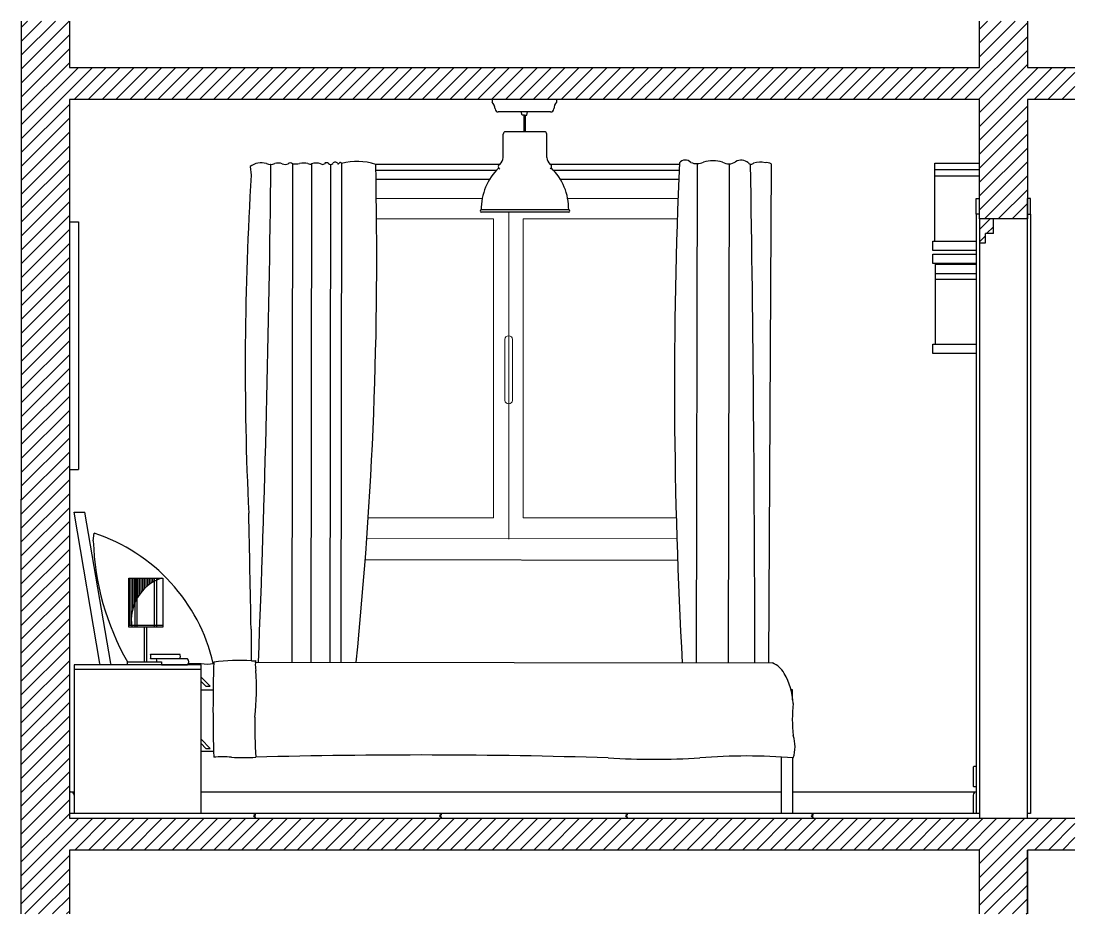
# Model space of a CAD drawing. Header units: millimetres. Extents: x 2770 to 4932, y 1592 to 2546.
# Drawn here: x 4592.1 to 4932.2, y 1592.1 to 1880.4 of the extents above; entities that cross this region are included whole.
import ezdxf

# ---------------------------------------------------------------- set-up
doc = ezdxf.new("R2010")
doc.units = ezdxf.units.MM
for name, color, linetype, lineweight in [('AA- arredo', 8, 'Continuous', 18), ('ARREDO SOTTILE', 4, 'Continuous', 25), ('ARREDO STRUTTURE', 3, 'Continuous', 25), ('elementi non sezionati', 8, 'Continuous', 18), ('linee non sezionate', 8, 'Continuous', 18), ('MURI', 7, 'Continuous', 25), ('PARQUET', 8, 'Continuous', 25), ('PORTE E FINESTRE', 6, 'Continuous', 25), ('PRESE', 2, 'Continuous', 25)]:
    doc.layers.add(name, color=color, linetype=linetype, lineweight=lineweight)

msp = doc.modelspace()

# ---------------------------------------------------------------- linework, layer by layer
at = {"layer": 'AA- arredo'}
msp.add_line((4609.1447, 1630.4806), (4609.1447, 1624.4802), dxfattribs=at)
at = {"layer": 'ARREDO SOTTILE'}
for p, q in [((4744.1394, 1855.0218), (4744.1394, 1854.2075)), ((4764.8972, 1855.0218), (4764.8972, 1854.2075)), ((4762.9748, 1851.0218), (4746.0619, 1851.0218)), ((4753.7719, 1850.0218), (4753.5275, 1851.0218)), ((4755.2647, 1850.0218), (4755.5091, 1851.0218)), ((4754.5183, 1850.0218), (4753.7719, 1850.0218)), ((4754.3183, 1850.0218), (4754.3183, 1844.6241)), ((4754.5183, 1850.0218), (4755.2647, 1850.0218)), ((4754.7183, 1850.0218), (4754.7183, 1844.6241)), ((4747.6762, 1836.2854), (4747.6762, 1843.8812)), ((4760.9829, 1844.6241), (4748.419, 1844.6241)), ((4761.7258, 1836.2854), (4761.7258, 1843.8812)), ((4672.7165, 1834.0873), (4672.5173, 1834.0873)), ((4679.7048, 1834.2941), (4679.4153, 1673.3976)), ((4685.846, 1834.3084), (4685.5564, 1673.3866)), ((4691.9545, 1834.1002), (4691.6652, 1673.3756)), ((4695.5083, 1834.331), (4695.4984, 1834.0873)), ((4695.5079, 1834.0873), (4695.4984, 1834.0873)), ((4695.5083, 1834.331), (4695.5043, 1832.0994)), ((4810.2792, 1834.3281), (4809.9892, 1673.1627)), ((4820.621, 1834.2586), (4820.331, 1673.144)), ((4834.1396, 1834.2308), (4833.2836, 1673.1207)), ((4887.0381, 1832.4075), (4887.0381, 1834.4659)), ((4887.0381, 1834.4659), (4901.3919, 1834.4659)), ((4666.0074, 1833.3633), (4666.3481, 1830.5739)), ((4695.5043, 1832.0994), (4695.2187, 1673.3692)), ((4887.0381, 1830.4113), (4887.0381, 1832.4075)), ((4887.0381, 1832.4075), (4901.3919, 1832.4075)), ((4887.0381, 1809.2664), (4887.0381, 1830.4113)), ((4887.0381, 1830.4113), (4901.3919, 1830.4113)), ((4768.8152, 1819.3669), (4740.5867, 1819.3669)), ((4768.8152, 1818.6241), (4740.5867, 1818.6241)), ((4607.6447, 1815.5518), (4610.6447, 1815.5518)), ((4610.6447, 1815.5518), (4610.6447, 1735.5518)), ((4887.1722, 1798.9108), (4887.1722, 1801.8466)), ((4887.1722, 1801.8466), (4900.3919, 1801.8466)), ((4887.1722, 1797.0305), (4887.1722, 1798.9108)), ((4887.1722, 1798.9108), (4900.3919, 1798.9108)), ((4887.1722, 1776.0561), (4887.1722, 1797.0305)), ((4887.1722, 1797.0305), (4900.3919, 1797.0305)), ((4607.6447, 1735.5518), (4610.6447, 1735.5518)), ((4615.3777, 1712.5257), (4615.6516, 1714.9894)), ((4626.848, 1684.666), (4626.848, 1700.4762)), ((4626.848, 1700.4762), (4637.8023, 1700.4762)), ((4628.8875, 1684.666), (4628.8875, 1700.4762)), ((4629.5749, 1684.666), (4629.5749, 1700.4762)), ((4635.1426, 1684.666), (4635.1426, 1700.4762)), ((4635.83, 1684.666), (4635.83, 1700.4762)), ((4637.8023, 1700.4762), (4637.8023, 1684.666)), ((4626.848, 1685.3171), (4637.8023, 1685.3171)), ((4637.8023, 1684.666), (4626.848, 1684.666)), ((4631.9252, 1673.5109), (4631.9252, 1684.666)), ((4632.603, 1673.5109), (4632.603, 1684.666)), ((4666.3155, 1683.9977), (4666.3155, 1673.8701)), ((4633.81, 1675.9802), (4643.2758, 1675.9802)), ((4645.81, 1674.4802), (4633.81, 1674.4802)), ((4645.81, 1674.4802), (4635.7758, 1674.4802)), ((4626.3746, 1673.5109), (4637.3779, 1673.5109)), ((4626.3746, 1672.4802), (4626.3746, 1673.5109)), ((4637.3779, 1673.5109), (4637.3779, 1672.4802)), ((4637.3779, 1672.4802), (4645.81, 1672.4802)), ((4646.0806, 1672.9802), (4650.1614, 1672.9802)), ((4654.0907, 1672.9802), (4654.2422, 1672.9802)), ((4667.8582, 1673.4184), (4834.5681, 1673.1184))]:
    msp.add_line(p, q, dxfattribs=at)
at = {"layer": 'ARREDO SOTTILE', "linetype": 'Continuous'}
for p, q in [((4627.0589, 1685.3171), (4627.0589, 1700.4762)), ((4627.5962, 1685.3171), (4627.5962, 1700.4762)), ((4628.1334, 1690.6612), (4628.1334, 1700.4762)), ((4628.6707, 1692.2638), (4628.6707, 1700.4762)), ((4629.208, 1693.4439), (4629.208, 1700.4762)), ((4629.7452, 1694.4034), (4629.7452, 1700.4762)), ((4630.2825, 1695.2189), (4630.2825, 1700.4762)), ((4630.8198, 1695.9295), (4630.8198, 1700.4762)), ((4631.3571, 1696.5584), (4631.3571, 1700.4762)), ((4631.8943, 1697.1206), (4631.8943, 1700.4762)), ((4632.4316, 1697.6266), (4632.4316, 1700.4762)), ((4632.9689, 1698.084), (4632.9689, 1700.4762)), ((4633.5061, 1698.4986), (4633.5061, 1700.4762)), ((4634.0434, 1698.8749), (4634.0434, 1700.4762)), ((4634.5807, 1699.2162), (4634.5807, 1700.4762)), ((4635.1179, 1699.5256), (4635.1179, 1700.4762))]:
    msp.add_line(p, q, dxfattribs=at)
at = {"layer": 'ARREDO SOTTILE'}
for centre, radius, start, end in [((4740.8979, 1851.552), 4.1904, 6.438102, 39.325298), ((4768.1388, 1851.552), 4.1904, 140.674702, 173.561898), ((4746.0619, 1852.0218), 1, 180, 270), ((4762.9748, 1852.0218), 1, 270, 0), ((4748.419, 1843.8812), 0.7429, 90, 180), ((4760.9829, 1843.8812), 0.7429, 0, 90), ((4669.5909, 1828.7485), 5.8427, 73.413513, 127.830447), ((-757.3009, 1890.6588), 5430.3121, 357.7072471, 359.4030975), ((4672.6169, 1837.7358), 3.6498, 248.152976, 291.063264), ((4675.0518, 1830.4317), 4.0567, 71.343506, 106.072341), ((4677.3039, 1836.6267), 2.5378, 247.908143, 293.198537), ((4679.0042, 1833.4774), 1.076, 49.375836, 130.624164), ((4680.7097, 1841.691), 7.4649, 262.263524, 279.742189), ((4683.3038, 1827.7454), 6.7216, 78.304904, 101.420402), ((4685.275, 1835.4882), 1.3107, 242.327432, 295.826175), ((4687.3053, 1828.8875), 5.6139, 74.204556, 105.066541), ((4689.3941, 1834.9099), 0.8364, 227.899072, 312.410734), ((4690.632, 1833.8121), 0.8274, 42.311359, 144.513492), ((4691.927, 1835.1012), 1.0013, 226.982148, 316.163296), ((4693.4486, 1833.9059), 0.9438, 34.904118, 147.888163), ((4694.4973, 1834.5614), 0.2979, 202.805791, 341.140409), ((4695.1346, 1834.3482), 0.3742, 357.366782, 161.781645), ((4700.6165, 1816.3743), 18.6691, 71.583998, 105.879592), ((3423.134, 1803.9886), 1283.7333, 354.1596665, 1.3434951), ((4746.9226, 1833.3411), 0.8278, 115.976192, 196.16942), ((4744.1998, 1836.6657), 3.4971, 312.448112, 353.756514), ((4765.2021, 1836.6657), 3.4971, 186.243486, 227.551888), ((4762.4793, 1833.3411), 0.8278, 343.83058, 64.023808), ((6412.681, 1763.0732), 1609.7247, 177.453548, 183.2016106), ((4806.4639, 1832.9464), 2.5274, 45.033031, 139.367243), ((4810.2012, 1839.2073), 4.8799, 246.4314, 295.400398), ((4815.3944, 1823.9306), 11.3021, 74.080187, 105.919813), ((4820.4889, 1838.1913), 3.935, 239.546537, 304.299508), ((4824.5104, 1832.1194), 3.3487, 46.580989, 122.597241), ((4827.693, 1835.2743), 1.1394, 219.357323, 315.876642), ((-6346.6272, 1657.9757), 11175.5512, 0.07768742, 0.90324189), ((4830.5417, 1828.3138), 6.493, 75.052646, 108.226142), ((4832.7615, 1832.161), 2.4865, 56.344309, 102.662389), ((5643.9454, 1768.768), 979.5491, 176.3824426, 182.7660015), ((4759.2028, 1819.6038), 18.6176, 134.200934, 180.729008), ((4746.8776, 1833.45), 0.8233, 204.347583, 247.212535), ((4762.5243, 1833.45), 0.8233, 292.787465, 335.652417), ((4750.1992, 1819.6038), 18.6176, 359.270992, 45.799066), ((4740.5867, 1818.9955), 0.3714, 90, 270), ((4768.8152, 1818.9955), 0.3714, 270, 90), ((-7612.3538, 1448.0276), 12280.9365, 1.10096832, 1.27596007), ((4597.6474, 1659.9245), 57.9335, 13.023791, 71.894187), ((4699.7243, 1715.2428), 84.3903, 181.845073, 209.637496), ((4642.0343, 1686.8922), 14.4027, 109.411912, 188.89149), ((4632.302, 1675.2302), 1.6842, 333.557036, 26.442964), ((4630.5473, 1673.4802), 5.3233, 0.330297, 10.827548), ((4642.0344, 1675.2302), 1.4504, 328.862313, 31.137687), ((4644.559, 1673.4802), 1.6016, 321.363125, 38.636875), ((4662.7235, 1611.1264), 62.8246, 86.594106, 97.746978), ((4666.9493, 1676.4815), 2.6872, 259.419598, 288.878935), ((4666.8594, 1673.6979), 0.9892, 328.112108, 14.098996), ((4652.1639, 1681.4853), 8.7377, 256.751014, 283.248986), ((5128.5045, 1658.0331), 474.4979, 178.146828, 181.853172), ((4587.5874, 1664.8252), 80.472, 353.448061, 4.196059), ((4675.2579, 1672.3835), 7.6, 174.019766, 193.048064), ((4832.1419, 1666.6085), 6.9473, 26.951857, 69.560029), ((4821.3473, 1659.4098), 19.8908, 1.923411, 31.346946), ((4893.0485, 1655.21), 52.0497, 174.63418, 186.133572), ((4808.2706, 1652.5286), 140.7712, 178.732257, 184.008266), ((4830.2117, 1646.0542), 11.6532, 341.973357, 17.966099), ((4721.024, -336.2687), 1979.6718, 88.2473345, 91.5393338), ((4826.1727, 1461.6418), 181.4373, 85.219669, 94.743769), ((4656.9556, 1609.6348), 33.1639, 84.820547, 94.671077), ((4663.6829, 1709.4369), 66.8779, 266.799785, 273.566939), ((4796.5263, 1882.1292), 240.1184, 266.429458, 273.49587)]:
    msp.add_arc(centre, radius, start, end, dxfattribs=at)
at = {"layer": 'ARREDO STRUTTURE'}
for p, q in [((4746.5624, 1834.0873), (4706.5144, 1834.0873)), ((4804.5316, 1834.0873), (4762.8396, 1834.0873)), ((4745.4015, 1832.0994), (4706.5108, 1832.0994)), ((4804.4849, 1832.0994), (4764.0004, 1832.0994)), ((4886.3919, 1806.2664), (4886.3919, 1809.2664)), ((4886.3919, 1809.2664), (4900.3919, 1809.2664)), ((4900.3919, 1806.2664), (4886.3919, 1806.2664)), ((4886.3919, 1802.0561), (4886.3919, 1805.0561)), ((4886.3919, 1805.0561), (4900.3919, 1805.0561)), ((4900.3919, 1802.0561), (4886.3919, 1802.0561)), ((4886.3919, 1773.0561), (4886.3919, 1776.0561)), ((4886.3919, 1776.0561), (4900.3919, 1776.0561)), ((4900.3919, 1773.0561), (4886.3919, 1773.0561)), ((4617.4828, 1672.8976), (4609.1447, 1721.7679)), ((4609.1447, 1721.7679), (4612.6447, 1721.7679)), ((4620.9828, 1672.8976), (4612.6447, 1721.7679)), ((4650.1447, 1672.4802), (4609.1447, 1672.4802)), ((4609.1447, 1672.4802), (4609.1447, 1624.4802)), ((4650.1447, 1670.9802), (4609.1447, 1670.9802)), ((4650.1447, 1624.4802), (4650.1447, 1672.4802)), ((4653.1447, 1665.5802), (4650.1447, 1668.5802)), ((4651.7305, 1665.5802), (4650.1447, 1667.166)), ((4650.1447, 1664.4802), (4654.0505, 1664.4802)), ((4651.7305, 1665.5802), (4653.1447, 1665.5802)), ((4841.0541, 1664.4802), (4840.581, 1664.4802)), ((4841.0541, 1661.1608), (4841.0541, 1664.4802)), ((4653.1447, 1645.5302), (4650.1447, 1648.4802)), ((4651.7305, 1645.5302), (4650.1447, 1647.116)), ((4650.1447, 1645.5302), (4650.1447, 1645.5302)), ((4654.2003, 1644.4802), (4650.1447, 1644.4802)), ((4651.7305, 1645.5302), (4653.1447, 1645.5302)), ((4837.5541, 1624.4802), (4837.5541, 1642.6068)), ((4841.0541, 1642.4678), (4841.0541, 1624.4802))]:
    msp.add_line(p, q, dxfattribs=at)
at = {"layer": 'elementi non sezionati'}
for centre in [(4612.5541, 1672.0567), (4616.0541, 1672.0567)]:
    msp.add_arc(centre, 5, 4.858576, 9.682402, dxfattribs=at)
at = {"layer": 'linee non sezionate'}
msp.add_line((4609.1447, 1624.4802), (4650.1447, 1624.4802), dxfattribs=at)
at = {"layer": 'MURI', "ltscale": 0.4}
for p, q in [((4592.179, 1865.358), (4592.179, 1880.358)), ((4607.6447, 1880.3576), (4607.6447, 1865.3576)), ((4901.3919, 1865.3498), (4901.3919, 1880.3498)), ((4916.8586, 1880.3494), (4916.8584, 1865.3494)), ((4592.1781, 1829.2441), (4592.179, 1865.358)), ((4607.6447, 1865.3576), (4901.3919, 1865.3498)), ((4916.8584, 1865.3494), (4932.215, 1865.3498)), ((4901.3919, 1855.0218), (4607.6447, 1855.0218)), ((4607.6447, 1855.0218), (4607.6447, 1829.2441)), ((4901.3919, 1829.2441), (4901.3919, 1855.0218)), ((4932.215, 1855.0218), (4916.8585, 1855.0218)), ((4916.8585, 1855.0218), (4916.8586, 1829.2441)), ((4592.0586, 1623.0218), (4592.1781, 1829.2441)), ((4607.6447, 1829.2441), (4607.6447, 1623.0218)), ((4901.3919, 1823.0218), (4901.3919, 1829.2441)), ((4916.8586, 1829.2441), (4916.8586, 1823.0218)), ((4901.3919, 1816.5218), (4901.3919, 1823.0218)), ((4916.8586, 1816.5218), (4916.8586, 1823.0218)), ((4916.8586, 1823.0218), (4916.8586, 1816.5218)), ((4901.3919, 1816.5218), (4901.3919, 1623.0218)), ((4916.8586, 1816.5218), (4901.3919, 1816.5218)), ((4916.8586, 1623.0218), (4916.8586, 1816.5218)), ((4592.0586, 1592.0885), (4592.0586, 1623.0218)), ((4607.6447, 1623.0218), (4916.8586, 1623.0218)), ((4916.8586, 1623.0218), (4932.215, 1623.0218)), ((4901.3919, 1612.7107), (4607.6447, 1612.7107)), ((4607.6447, 1612.7107), (4607.6447, 1592.0885)), ((4901.3919, 1592.0885), (4901.3919, 1612.7107)), ((4932.215, 1612.7107), (4916.8586, 1612.7107))]:
    msp.add_line(p, q, dxfattribs=at)
at = {"layer": 'MURI', "linetype": 'Continuous', "ltscale": 0.4}
for p, q in [((4592.179, 1878.3976), (4594.1394, 1880.3579)), ((4592.179, 1873.9075), (4598.6294, 1880.3578)), ((4592.179, 1869.4173), (4603.1194, 1880.3577)), ((4592.179, 1864.9272), (4607.6094, 1880.3576)), ((4892.0925, 1855.0218), (4916.8586, 1879.7879)), ((4901.3919, 1877.7916), (4903.95, 1880.3497)), ((4901.3919, 1873.3015), (4908.44, 1880.3496)), ((4901.3919, 1868.8114), (4912.93, 1880.3495)), ((4592.1789, 1860.437), (4607.6447, 1875.9028)), ((4896.5826, 1855.0218), (4916.8585, 1875.2977)), ((4592.1788, 1855.9467), (4607.6447, 1871.4127)), ((4901.0728, 1855.0218), (4916.8585, 1870.8076)), ((4592.1784, 1842.476), (4615.0598, 1865.3574)), ((4592.1785, 1846.9662), (4610.5698, 1865.3575)), ((4592.1787, 1851.4565), (4607.6447, 1866.9225)), ((4609.2144, 1855.0218), (4619.5498, 1865.3572)), ((4613.7046, 1855.0218), (4624.0398, 1865.3571)), ((4618.1947, 1855.0218), (4628.5299, 1865.357)), ((4622.6848, 1855.0218), (4633.0199, 1865.3569)), ((4627.1749, 1855.0218), (4637.5099, 1865.3568)), ((4631.6651, 1855.0218), (4641.9999, 1865.3566)), ((4636.1552, 1855.0218), (4646.4899, 1865.3565)), ((4640.6453, 1855.0218), (4650.9799, 1865.3564)), ((4645.1355, 1855.0218), (4655.4699, 1865.3563)), ((4649.6256, 1855.0218), (4659.9599, 1865.3562)), ((4654.1157, 1855.0218), (4664.4499, 1865.3561)), ((4658.6058, 1855.0218), (4668.9399, 1865.3559)), ((4663.096, 1855.0218), (4673.4299, 1865.3558)), ((4667.5861, 1855.0218), (4677.9199, 1865.3557)), ((4672.0762, 1855.0218), (4682.41, 1865.3556)), ((4676.5664, 1855.0218), (4686.9, 1865.3555)), ((4681.0565, 1855.0218), (4691.39, 1865.3553)), ((4685.5466, 1855.0218), (4695.88, 1865.3552)), ((4690.0367, 1855.0218), (4700.37, 1865.3551)), ((4694.5269, 1855.0218), (4704.86, 1865.355)), ((4699.017, 1855.0218), (4709.35, 1865.3549)), ((4703.5071, 1855.0218), (4713.84, 1865.3547)), ((4707.9973, 1855.0218), (4718.33, 1865.3546)), ((4712.4874, 1855.0218), (4722.82, 1865.3545)), ((4716.9775, 1855.0218), (4727.31, 1865.3544)), ((4721.4676, 1855.0218), (4731.8001, 1865.3543)), ((4725.9578, 1855.0218), (4736.2901, 1865.3541)), ((4730.4479, 1855.0218), (4740.7801, 1865.354)), ((4734.938, 1855.0218), (4745.2701, 1865.3539)), ((4739.4282, 1855.0218), (4749.7601, 1865.3538)), ((4743.9183, 1855.0218), (4754.2501, 1865.3537)), ((4748.4084, 1855.0218), (4758.7401, 1865.3535)), ((4752.8985, 1855.0218), (4763.2301, 1865.3534)), ((4757.3887, 1855.0218), (4767.7201, 1865.3533)), ((4761.8788, 1855.0218), (4772.2101, 1865.3532)), ((4766.3689, 1855.0218), (4776.7001, 1865.3531)), ((4770.859, 1855.0218), (4781.1902, 1865.353)), ((4775.3492, 1855.0218), (4785.6802, 1865.3528)), ((4779.8393, 1855.0218), (4790.1702, 1865.3527)), ((4784.3294, 1855.0218), (4794.6602, 1865.3526)), ((4788.8196, 1855.0218), (4799.1502, 1865.3525)), ((4793.3097, 1855.0218), (4803.6402, 1865.3524)), ((4797.7998, 1855.0218), (4808.1302, 1865.3522)), ((4802.2899, 1855.0218), (4812.6202, 1865.3521)), ((4806.7801, 1855.0218), (4817.1102, 1865.352)), ((4811.2702, 1855.0218), (4821.6002, 1865.3519)), ((4815.7603, 1855.0218), (4826.0902, 1865.3518)), ((4820.2505, 1855.0218), (4830.5803, 1865.3516)), ((4824.7406, 1855.0218), (4835.0703, 1865.3515)), ((4829.2307, 1855.0218), (4839.5603, 1865.3514)), ((4833.7208, 1855.0218), (4844.0503, 1865.3513)), ((4838.211, 1855.0218), (4848.5403, 1865.3512)), ((4842.7011, 1855.0218), (4853.0303, 1865.351)), ((4847.1912, 1855.0218), (4857.5203, 1865.3509)), ((4851.6814, 1855.0218), (4862.0103, 1865.3508)), ((4856.1715, 1855.0218), (4866.5003, 1865.3507)), ((4860.6616, 1855.0218), (4870.9903, 1865.3506)), ((4865.1517, 1855.0218), (4875.4803, 1865.3505)), ((4869.6419, 1855.0218), (4879.9703, 1865.3503)), ((4874.132, 1855.0218), (4884.4604, 1865.3502)), ((4878.6221, 1855.0218), (4888.9504, 1865.3501)), ((4883.1122, 1855.0218), (4893.4404, 1865.35)), ((4887.6024, 1855.0218), (4897.9304, 1865.3499)), ((4901.3919, 1850.8509), (4916.8585, 1866.3174)), ((4901.3919, 1841.8706), (4924.8709, 1865.3496)), ((4901.3919, 1846.3607), (4920.3806, 1865.3494)), ((4919.0333, 1855.0218), (4929.3611, 1865.3497)), ((4923.5234, 1855.0218), (4932.215, 1863.7135)), ((4928.0135, 1855.0218), (4932.215, 1859.2233)), ((4592.1783, 1837.9857), (4607.6447, 1853.4521)), ((4901.3919, 1837.3805), (4916.8585, 1852.8471)), ((4592.1782, 1833.4955), (4607.6447, 1848.962)), ((4901.3919, 1832.8904), (4916.8585, 1848.357)), ((4592.1779, 1829.0051), (4607.6447, 1844.4719)), ((4901.3919, 1828.4002), (4916.8585, 1843.8668)), ((4592.1753, 1824.5124), (4607.6447, 1839.9818)), ((4901.3919, 1823.9101), (4916.8585, 1839.3767)), ((4592.1727, 1820.0196), (4607.6447, 1835.4916)), ((4901.3919, 1819.42), (4916.8586, 1834.8866)), ((4592.1701, 1815.5269), (4607.6447, 1831.0015)), ((4902.9839, 1816.5218), (4916.8586, 1830.3965)), ((4592.1675, 1811.0342), (4607.6447, 1826.5114)), ((4907.474, 1816.5218), (4916.8586, 1825.9064)), ((4592.1649, 1806.5414), (4607.6447, 1822.0213)), ((4911.9642, 1816.5218), (4916.8586, 1821.4162)), ((4592.1623, 1802.0487), (4607.6447, 1817.5311)), ((4916.4543, 1816.5218), (4916.8586, 1816.9261)), ((4592.1597, 1797.556), (4607.6447, 1813.041)), ((4592.1571, 1793.0632), (4607.6447, 1808.5509)), ((4592.1545, 1788.5705), (4607.6447, 1804.0607)), ((4592.1519, 1784.0778), (4607.6447, 1799.5706)), ((4592.1493, 1779.585), (4607.6447, 1795.0805)), ((4592.1467, 1775.0923), (4607.6447, 1790.5904)), ((4592.1441, 1770.5996), (4607.6447, 1786.1002)), ((4592.1415, 1766.1068), (4607.6447, 1781.6101)), ((4592.1389, 1761.6141), (4607.6447, 1777.12)), ((4592.1363, 1757.1214), (4607.6447, 1772.6298)), ((4592.1337, 1752.6287), (4607.6447, 1768.1397)), ((4592.1311, 1748.1359), (4607.6447, 1763.6496)), ((4592.1285, 1743.6432), (4607.6447, 1759.1595)), ((4592.1259, 1739.1505), (4607.6447, 1754.6693)), ((4592.1233, 1734.6577), (4607.6447, 1750.1792)), ((4592.1207, 1730.165), (4607.6447, 1745.6891)), ((4592.1181, 1725.6723), (4607.6447, 1741.1989)), ((4592.1154, 1721.1795), (4607.6447, 1736.7088)), ((4592.1128, 1716.6868), (4607.6447, 1732.2187)), ((4592.1102, 1712.1941), (4607.6447, 1727.7286)), ((4592.1076, 1707.7013), (4607.6447, 1723.2384)), ((4592.105, 1703.2086), (4607.6447, 1718.7483)), ((4592.1024, 1698.7159), (4607.6447, 1714.2582)), ((4592.0998, 1694.2231), (4607.6447, 1709.7681)), ((4592.0972, 1689.7304), (4607.6447, 1705.2779)), ((4592.0946, 1685.2377), (4607.6447, 1700.7878)), ((4592.092, 1680.7449), (4607.6447, 1696.2977)), ((4592.0894, 1676.2522), (4607.6447, 1691.8075)), ((4592.0868, 1671.7595), (4607.6447, 1687.3174)), ((4592.0842, 1667.2668), (4607.6447, 1682.8273)), ((4592.0816, 1662.774), (4607.6447, 1678.3372)), ((4592.079, 1658.2813), (4607.6447, 1673.847)), ((4592.0764, 1653.7886), (4607.6447, 1669.3569)), ((4592.0738, 1649.2958), (4607.6447, 1664.8668)), ((4592.0712, 1644.8031), (4607.6447, 1660.3766)), ((4592.0686, 1640.3104), (4607.6447, 1655.8865)), ((4592.066, 1635.8176), (4607.6447, 1651.3964)), ((4592.0634, 1631.3249), (4607.6447, 1646.9063)), ((4592.0608, 1626.8322), (4607.6447, 1642.4161)), ((4592.0586, 1622.3398), (4607.6447, 1637.926)), ((4592.0586, 1617.8497), (4607.6447, 1633.4359)), ((4592.0586, 1613.3596), (4607.6447, 1628.9457)), ((4592.0586, 1608.8694), (4607.6447, 1624.4556)), ((4592.0586, 1604.3793), (4610.7011, 1623.0218)), ((4592.0586, 1599.8892), (4615.1912, 1623.0218)), ((4609.3702, 1612.7107), (4619.6814, 1623.0218)), ((4613.8604, 1612.7107), (4624.1715, 1623.0218)), ((4618.3505, 1612.7107), (4628.6616, 1623.0218)), ((4622.8406, 1612.7107), (4633.1517, 1623.0218)), ((4627.3308, 1612.7107), (4637.6419, 1623.0218)), ((4631.8209, 1612.7107), (4642.132, 1623.0218)), ((4636.311, 1612.7107), (4646.6221, 1623.0218)), ((4640.8011, 1612.7107), (4651.1122, 1623.0218)), ((4645.2913, 1612.7107), (4655.6024, 1623.0218)), ((4649.7814, 1612.7107), (4660.0925, 1623.0218)), ((4654.2715, 1612.7107), (4664.5826, 1623.0218)), ((4658.7616, 1612.7107), (4669.0728, 1623.0218)), ((4663.2518, 1612.7107), (4673.5629, 1623.0218)), ((4667.7419, 1612.7107), (4678.053, 1623.0218)), ((4672.232, 1612.7107), (4682.5431, 1623.0218)), ((4676.7222, 1612.7107), (4687.0333, 1623.0218)), ((4681.2123, 1612.7107), (4691.5234, 1623.0218)), ((4685.7024, 1612.7107), (4696.0135, 1623.0218)), ((4690.1925, 1612.7107), (4700.5037, 1623.0218)), ((4694.6827, 1612.7107), (4704.9938, 1623.0218)), ((4699.1728, 1612.7107), (4709.4839, 1623.0218)), ((4703.6629, 1612.7107), (4713.974, 1623.0218)), ((4708.1531, 1612.7107), (4718.4642, 1623.0218)), ((4712.6432, 1612.7107), (4722.9543, 1623.0218)), ((4717.1333, 1612.7107), (4727.4444, 1623.0218)), ((4721.6234, 1612.7107), (4731.9346, 1623.0218)), ((4726.1136, 1612.7107), (4736.4247, 1623.0218)), ((4730.6037, 1612.7107), (4740.9148, 1623.0218)), ((4735.0938, 1612.7107), (4745.4049, 1623.0218)), ((4739.584, 1612.7107), (4749.8951, 1623.0218)), ((4744.0741, 1612.7107), (4754.3852, 1623.0218)), ((4748.5642, 1612.7107), (4758.8753, 1623.0218)), ((4753.0543, 1612.7107), (4763.3654, 1623.0218)), ((4757.5445, 1612.7107), (4767.8556, 1623.0218)), ((4762.0346, 1612.7107), (4772.3457, 1623.0218)), ((4766.5247, 1612.7107), (4776.8358, 1623.0218)), ((4771.0149, 1612.7107), (4781.326, 1623.0218)), ((4775.505, 1612.7107), (4785.8161, 1623.0218)), ((4779.9951, 1612.7107), (4790.3062, 1623.0218)), ((4784.4852, 1612.7107), (4794.7963, 1623.0218)), ((4788.9754, 1612.7107), (4799.2865, 1623.0218)), ((4793.4655, 1612.7107), (4803.7766, 1623.0218)), ((4797.9556, 1612.7107), (4808.2667, 1623.0218)), ((4802.4457, 1612.7107), (4812.7569, 1623.0218)), ((4806.9359, 1612.7107), (4817.247, 1623.0218)), ((4811.426, 1612.7107), (4821.7371, 1623.0218)), ((4815.9161, 1612.7107), (4826.2272, 1623.0218)), ((4820.4063, 1612.7107), (4830.7174, 1623.0218)), ((4824.8964, 1612.7107), (4835.2075, 1623.0218)), ((4829.3865, 1612.7107), (4839.6976, 1623.0218)), ((4833.8766, 1612.7107), (4844.1878, 1623.0218)), ((4838.3668, 1612.7107), (4848.6779, 1623.0218)), ((4842.8569, 1612.7107), (4853.168, 1623.0218)), ((4847.347, 1612.7107), (4857.6581, 1623.0218)), ((4851.8372, 1612.7107), (4862.1483, 1623.0218)), ((4856.3273, 1612.7107), (4866.6384, 1623.0218)), ((4860.8174, 1612.7107), (4871.1285, 1623.0218)), ((4865.3075, 1612.7107), (4875.6187, 1623.0218)), ((4869.7977, 1612.7107), (4880.1088, 1623.0218)), ((4874.2878, 1612.7107), (4884.5989, 1623.0218)), ((4878.7779, 1612.7107), (4889.089, 1623.0218)), ((4883.2681, 1612.7107), (4893.5792, 1623.0218)), ((4887.7582, 1612.7107), (4898.0693, 1623.0218)), ((4892.2483, 1612.7107), (4902.5594, 1623.0218)), ((4896.7384, 1612.7107), (4907.0495, 1623.0218)), ((4901.2286, 1612.7107), (4911.5397, 1623.0218)), ((4901.3919, 1608.3839), (4916.0298, 1623.0218)), ((4901.3919, 1603.8938), (4920.5199, 1623.0218)), ((4901.3919, 1599.4037), (4925.0101, 1623.0218)), ((4919.1891, 1612.7107), (4929.5002, 1623.0218)), ((4923.6792, 1612.7107), (4932.215, 1621.2465)), ((4928.1693, 1612.7107), (4932.215, 1616.7564)), ((4592.0586, 1595.3991), (4607.6447, 1610.9852)), ((4901.3919, 1594.9136), (4916.8586, 1610.3802)), ((4593.2381, 1592.0885), (4607.6447, 1606.4951)), ((4903.057, 1592.0885), (4916.8586, 1605.8901)), ((4597.7283, 1592.0885), (4607.6447, 1602.005)), ((4907.5471, 1592.0885), (4916.8586, 1601.4)), ((4602.2184, 1592.0885), (4607.6447, 1597.5148)), ((4912.0372, 1592.0885), (4916.8586, 1596.9098)), ((4606.7085, 1592.0885), (4607.6447, 1593.0247)), ((4916.5274, 1592.0885), (4916.8586, 1592.4197))]:
    msp.add_line(p, q, dxfattribs=at)
at = {"layer": 'MURI'}
for p, q in [((4592.0586, 1623.0218), (4592.0586, 1623.0218)), ((4916.8586, 1612.7107), (4916.8586, 1592.0885)), ((4916.8586, 1592.0885), (4916.8586, 1612.7107))]:
    msp.add_line(p, q, dxfattribs=at)
at = {"layer": 'PARQUET'}
for p, q in [((4667.6447, 1624.4802), (4607.6447, 1624.4802)), ((4667.4343, 1624.0114), (4667.6947, 1624.0114)), ((4667.4343, 1623.4906), (4667.6947, 1623.4906)), ((4667.6447, 1624.0635), (4667.4364, 1624.0635)), ((4667.6447, 1623.4385), (4667.4364, 1623.4385)), ((4667.6447, 1624.4802), (4667.6447, 1624.0635)), ((4667.6447, 1623.4385), (4667.6447, 1623.0218)), ((4727.6447, 1624.4802), (4667.6947, 1624.4802)), ((4667.6947, 1624.0114), (4667.6947, 1624.4802)), ((4667.6947, 1623.0218), (4667.6947, 1623.4906)), ((4727.4343, 1624.0114), (4727.6947, 1624.0114)), ((4727.4343, 1623.4906), (4727.6947, 1623.4906)), ((4727.6447, 1624.0635), (4727.4364, 1624.0635)), ((4727.6447, 1623.4385), (4727.4364, 1623.4385)), ((4727.6447, 1624.4802), (4727.6447, 1624.0635)), ((4727.6447, 1623.4385), (4727.6447, 1623.0218)), ((4787.6447, 1624.4802), (4727.6947, 1624.4802)), ((4727.6947, 1624.0114), (4727.6947, 1624.4802)), ((4727.6947, 1623.0218), (4727.6947, 1623.4906)), ((4787.4343, 1624.0114), (4787.6947, 1624.0114)), ((4787.4343, 1623.4906), (4787.6947, 1623.4906)), ((4787.6447, 1624.0635), (4787.4364, 1624.0635)), ((4787.6447, 1623.4385), (4787.4364, 1623.4385)), ((4787.6447, 1624.4802), (4787.6447, 1624.0635)), ((4787.6447, 1623.4385), (4787.6447, 1623.0218)), ((4847.6446, 1624.4802), (4787.6947, 1624.4802)), ((4787.6947, 1624.0114), (4787.6947, 1624.4802)), ((4787.6947, 1623.0218), (4787.6947, 1623.4906)), ((4847.4343, 1624.0114), (4847.6947, 1624.0114)), ((4847.4343, 1623.4906), (4847.6947, 1623.4906)), ((4847.6447, 1624.0635), (4847.4364, 1624.0635)), ((4847.6447, 1623.4385), (4847.4364, 1623.4385)), ((4847.6446, 1624.4802), (4847.6447, 1624.0635)), ((4847.6447, 1623.4385), (4847.6447, 1623.0218)), ((4847.6947, 1624.0114), (4847.6947, 1624.4802)), ((4901.3919, 1624.4802), (4847.6947, 1624.4802)), ((4847.6947, 1623.0218), (4847.6947, 1623.4906))]:
    msp.add_line(p, q, dxfattribs=at)
for centre, radius in [((4667.4364, 1623.751), 0.3125), ((4667.4343, 1623.751), 0.2604), ((4727.4364, 1623.751), 0.3125), ((4727.4343, 1623.751), 0.2604), ((4787.4364, 1623.751), 0.3125), ((4787.4343, 1623.751), 0.2604), ((4847.4364, 1623.751), 0.3125), ((4847.4343, 1623.751), 0.2604)]:
    msp.add_arc(centre, radius, 90, 270, dxfattribs=at)
at = {"layer": 'PORTE E FINESTRE'}
for p, q in [((4743.2754, 1829.2441), (4706.5056, 1829.2441)), ((4804.3168, 1829.2441), (4766.1265, 1829.2441)), ((4900.3919, 1818.0218), (4900.3919, 1823.0218)), ((4900.3919, 1823.0218), (4901.3919, 1823.0218)), ((4917.8586, 1823.0218), (4916.8586, 1823.0218)), ((4917.8586, 1818.0218), (4917.8586, 1823.0218)), ((4900.3919, 1818.0218), (4900.3919, 1624.4802)), ((4901.3919, 1818.0218), (4900.3919, 1818.0218)), ((4905.8919, 1811.7315), (4905.8919, 1816.5218)), ((4916.8586, 1818.0218), (4917.8586, 1818.0218)), ((4916.8586, 1808.7315), (4916.8586, 1816.5218)), ((4917.8586, 1818.0218), (4917.8586, 1624.4802)), ((4703.1588, 1706.4822), (4803.9579, 1706.2959)), ((4607.6447, 1631.4806), (4609.1447, 1631.4806)), ((4650.1447, 1631.4806, 0), (4837.5541, 1631.4806, 0)), ((4841.0541, 1631.4806, 0), (4900.3919, 1631.4806)), ((4899.3919, 1630.4806, 0), (4899.3919, 1624.4802, 0))]:
    msp.add_line(p, q, dxfattribs=at)
at = {"layer": 'PORTE E FINESTRE', "lineweight": 18}
for p, q in [((4740.9081, 1823.0566), (4706.7256, 1823.0566)), ((4804.0742, 1823.0566), (4768.4938, 1823.0566)), ((4706.8067, 1816.4609), (4744.537, 1816.4609)), ((4744.537, 1816.4609), (4744.537, 1719.9325)), ((4749.531, 1818.6241), (4749.531, 1779.3669)), ((4754.0794, 1816.4609), (4803.8418, 1816.4609)), ((4754.0794, 1816.4609), (4754.0794, 1719.9325)), ((4749.531, 1780.5493), (4749.531, 1713.1215)), ((4748.1549, 1757.9079), (4748.1549, 1777.5774)), ((4750.7195, 1777.5756), (4750.7063, 1757.9125)), ((4744.537, 1719.9325), (4704.1124, 1719.9325)), ((4803.5344, 1719.9325), (4754.0794, 1719.9325)), ((4703.6605, 1713.3081), (4803.7304, 1713.1544))]:
    msp.add_line(p, q, dxfattribs=at)
at = {"layer": 'PORTE E FINESTRE', "linetype": 'Continuous', "transparency": 33554687}
for p, q in [((4901.3963, 1813.0592), (4904.8589, 1816.5218)), ((4903.6607, 1811.7315), (4905.8907, 1813.9615))]:
    msp.add_line(p, q, dxfattribs=at)
at = {"layer": 'PORTE E FINESTRE', "linetype": 'Continuous', "ltscale": 0.45, "transparency": 33554687}
msp.add_line((4901.3919, 1809.0495), (4903.3919, 1811.0495), dxfattribs=at)
at = {"layer": 'PORTE E FINESTRE', "ltscale": 0.45}
for p, q in [((4903.3919, 1808.7315), (4903.3919, 1811.7315)), ((4901.3919, 1808.7315), (4903.3919, 1808.7315))]:
    msp.add_line(p, q, dxfattribs=at)
at = {"layer": 'PORTE E FINESTRE', "ltscale": 0.4}
for p, q in [((4905.8919, 1811.7315), (4903.3919, 1811.7315)), ((4917.8586, 1624.4802), (4916.8586, 1624.4802))]:
    msp.add_line(p, q, dxfattribs=at)
at = {"layer": 'PORTE E FINESTRE', "lineweight": 18}
for centre, radius, start, end in [((4749.4371, 1777.4804), 1.2859, 4.248441, 175.674566), ((4749.4293, 1758.099), 1.2887, 188.531437, 351.468563)]:
    msp.add_arc(centre, radius, start, end, dxfattribs=at)
at = {"layer": 'PORTE E FINESTRE'}
for centre, radius, start, end in [((4608.1447, 1630.4806, 0), 1, 0.000016, 90.000016), ((4900.4049, 1630.4676), 1.0131, 90.734799, 179.265169)]:
    msp.add_arc(centre, radius, start, end, dxfattribs=at)
at = {"layer": 'PRESE'}
for p, q in [((4900.3919, 1639.6616), (4899.5919, 1639.6616)), ((4899.3919, 1639.4616), (4899.3919, 1633.3806)), ((4899.5919, 1633.1806), (4900.3919, 1633.1806))]:
    msp.add_line(p, q, dxfattribs=at)
for centre, start, end in [((4899.5919, 1639.4616, 0), 90, 180), ((4899.5919, 1633.3806), 180, 270)]:
    msp.add_arc(centre, 0.2, start, end, dxfattribs=at)

doc.saveas('drawing.dxf')
